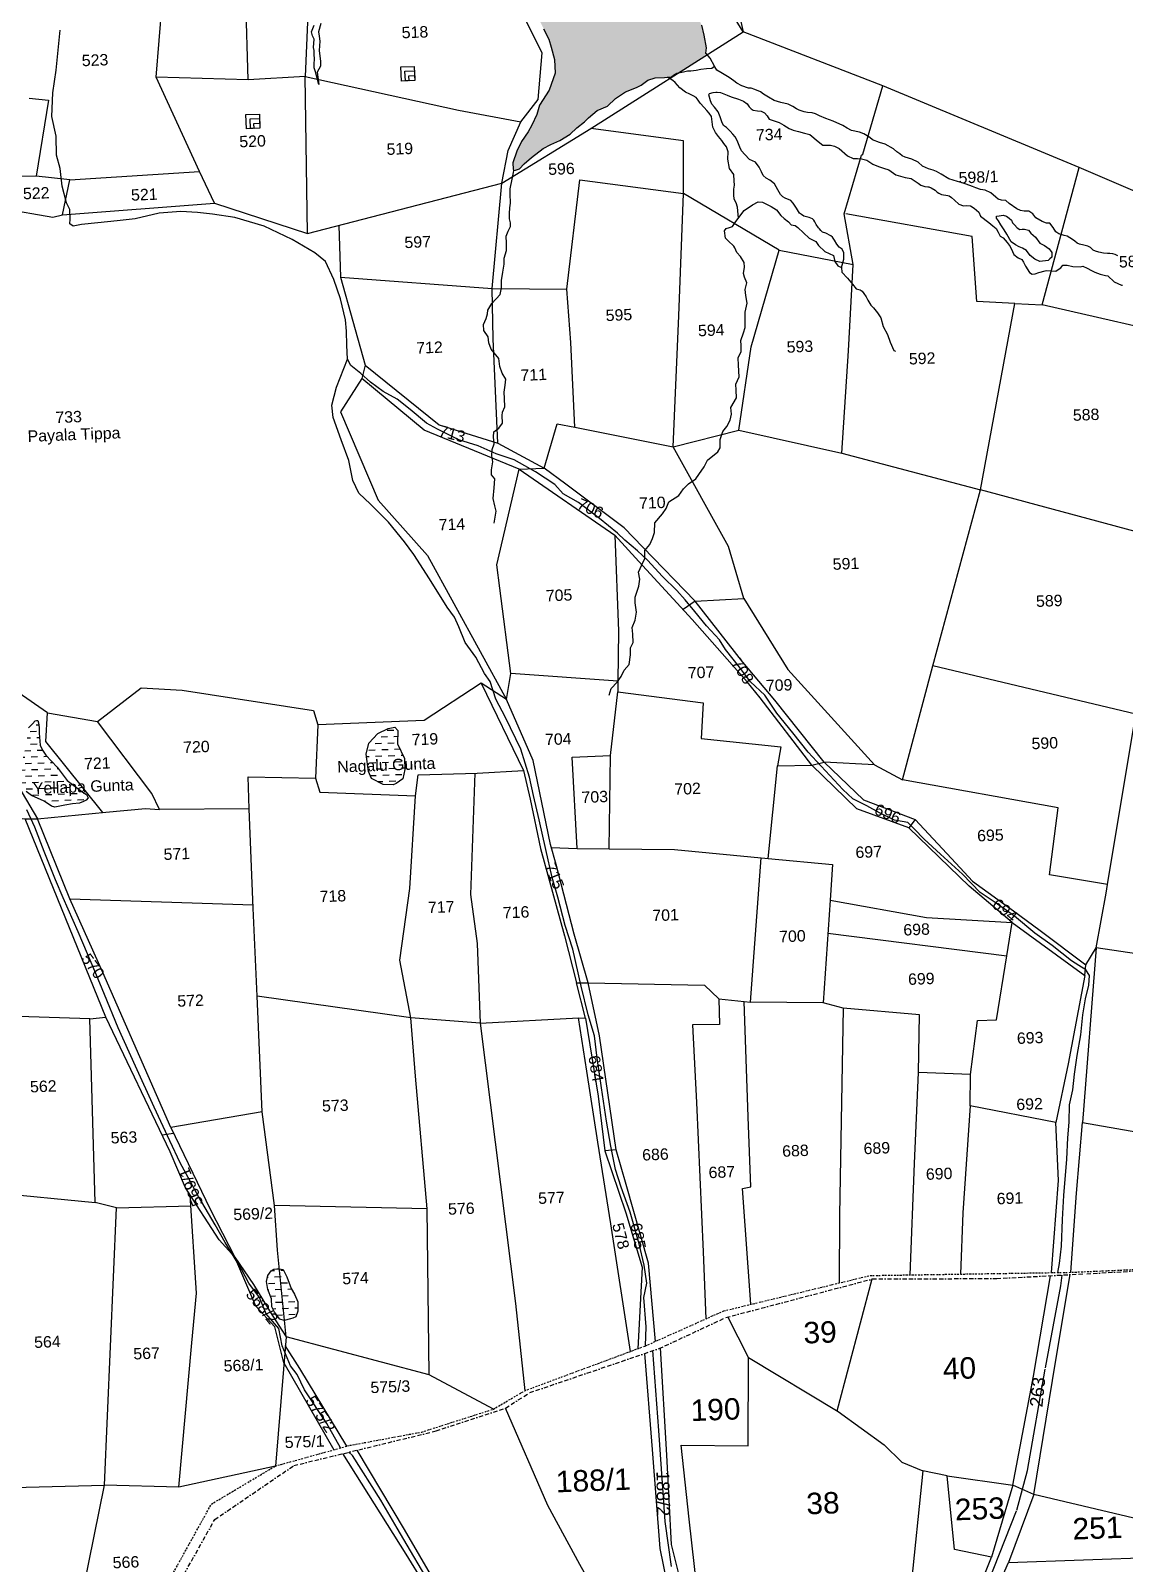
# Model space of a CAD drawing. Header units: inches. Extents: x 304037 to 460575, y 1453943 to 1639883.
# Drawn here: x 323708 to 325022, y 1600512 to 1602354 of the extents above; entities that cross this region are included whole.
import ezdxf

# ---------------------------------------------------------------- set-up
doc = ezdxf.new("R2010")
doc.units = ezdxf.units.IN
doc.header["$MEASUREMENT"] = 0
doc.linetypes.add('ACAD_ISO02W100', pattern=[15, 12, -3])
doc.linetypes.add('BORDER', pattern=[1.75, 0.5, -0.25, 0.5, -0.25, 0, -0.25])
for name, color, linetype in [('CARTTRACK', 30, 'ACAD_ISO02W100'), ('NALA', 4, 'Continuous'), ('SQUAREWELL', 5, 'Continuous'), ('SURVEY_BND', 7, 'Continuous'), ('SURVEY_NO', 7, 'Continuous'), ('VILLAGE_AREA', 1, 'Continuous'), ('WATER_BODY', 4, 'Continuous')]:
    doc.layers.add(name, color=color, linetype=linetype)
doc.layers.add('VILL_BOUNDARY', color=6, linetype='BORDER', lineweight=30)
doc.styles.get("Standard").update_dxf_attribs({"font": 'arial.ttf'})
pattern_1 = [(0, (-5095.4767, 1231.1166), (1.875, 1.875), [1.875, -1.875])]

# ---------------------------------------------------------------- blocks, each defined once
blk = doc.blocks.new('KULLURU')
at = {"layer": 'WATER_BODY'}
h = blk.add_hatch(dxfattribs=at)
h.set_pattern_fill('DASH', color=256, scale=15, style=0)
h.set_pattern_definition(pattern_1)
h.paths.add_polyline_path([(-467.47, 190.69), (-469.99, 193.89), (-473.11, 196.78), (-477.04, 198.04), (-482.94, 199.33), (-493.1, 200.4), (-503.76, 200.47), (-512.79, 200.85), (-518.96, 198.91), (-527.84, 195.79), (-533.61, 194.98), (-541.72, 193.96), (-548.24, 191.86), (-550.72, 189.22), (-551.48, 184.08), (-552.05, 179.63), (-552.2, 175.57), (-550.6, 171.3), (-547.71, 167.57), (-543.18, 164.26), (-539.54, 161.62), (-533.75, 158.8), (-528.23, 155.68), (-524.34, 153.63), (-523.63, 153.91), (-522.83, 155.05), (-522.48, 158.09), (-523.28, 161.55), (-522.56, 166.01), (-520.46, 167.22), (-513.36, 168.5), (-508.25, 169.57), (-496.67, 172.04), (-491.87, 172.95), (-486.13, 173.37), (-478.89, 172.15), (-472.11, 172), (-466.55, 172.72), (-464.19, 174.32), (-464.23, 179.03), (-465.6, 184.89)])
h.paths.add_polyline_path([(-29.76, 188.54), (-32.59, 191.33), (-34.42, 196.41), (-35.08, 205.17), (-35.59, 211.2), (-36.73, 218.18), (-39.15, 223.1), (-44.35, 227.78), (-51.82, 234.17), (-60.21, 238.21), (-66.12, 241.81), (-75.95, 248.83), (-80.3, 253.31), (-86.52, 257.84), (-93.12, 264.92), (-99.03, 273.18), (-101.21, 277.84), (-104.07, 287.65), (-105.55, 291.91), (-108.19, 293.89), (-114.42, 300.47), (-117.77, 305.57), (-124.46, 313.91), (-127.88, 316.71), (-136.17, 320.92), (-141.42, 323.14), (-146.09, 323.31), (-152.19, 324.53), (-160.78, 326.52), (-166.2, 328.61), (-174.65, 330.91), (-183.84, 332.34), (-189.61, 332.25), (-198.69, 331.13), (-210.46, 330.34), (-223.36, 326.87), (-234.85, 322.3), (-243.15, 317.08), (-249.24, 311.79), (-255.98, 304.85), (-262.07, 297.43), (-268.76, 290.22), (-275.92, 281.47), (-278.63, 275.07), (-283.32, 264.89), (-286.65, 260.87), (-292.75, 256.48), (-298.33, 253.74), (-303.97, 251.21), (-309.95, 248.46), (-311.93, 244.07), (-310.66, 239.94), (-308.39, 239), (-302.78, 237.91), (-297.02, 237.24), (-288.25, 236.3), (-283.98, 234.97), (-279.78, 234.42), (-274.88, 232.66), (-269.77, 229.04), (-268.79, 225.44), (-269.5, 220.75), (-269.58, 211.59), (-269.04, 204.77), (-268.09, 200.31), (-264.74, 194.07), (-260.38, 185.88), (-256.92, 177.58), (-254.74, 170.55), (-254.46, 166.62), (-254.57, 158.87), (-255.35, 149.08), (-257.31, 141.55), (-258.87, 136.23), (-258.87, 130.1), (-257.65, 125.25), (-253.45, 120.08), (-249.32, 117.07), (-246.02, 114.51), (-244.41, 112.5), (-243.4, 109.21), (-243.46, 101.95), (-244.8, 92.73), (-244.86, 87.82), (-244.63, 80.49), (-245.19, 74.47), (-247.48, 66.81), (-251.62, 57.92), (-257.03, 49.89), (-259.66, 44.13), (-264.41, 33.75), (-268.21, 29.05), (-269.49, 24.53), (-269.15, 20.55), (-268.09, 16.65), (-266.25, 12.8), (-264.3, 7.81), (-260.44, 1.56), (-258.55, -2.06), (-256.2, -7.66), (-254.19, -11), (-250.17, -14.63), (-239.6, -22.41), (-232.12, -28.09), (-228.44, -30.82), (-220, -38.54), (-210.62, -47.35), (-204.3, -52.33), (-197.72, -58.58), (-194.86, -60.93), (-189.73, -64.22), (-183.76, -66.79), (-180.41, -67.9), (-177.41, -67.61), (-172.65, -67.03), (-167.17, -65.82), (-162.81, -64.5), (-158.6, -62.71), (-152.67, -60.96), (-148.19, -60.13), (-144.16, -59.37), (-138.76, -57.26), (-137.11, -57.16), (-128.22, -58.74), (-125.04, -58.84), (-122.34, -58.39), (-117.38, -55.81), (-114.69, -53.16), (-112.93, -49.57), (-111.55, -45.53), (-109.97, -36.69), (-108.31, -31.32), (-105.62, -26.21), (-103.34, -23.86), (-99.27, -22.25), (-93.9, -21.28), (-92, -20.9), (-87.66, -19.35), (-81.98, -18.24), (-79.43, -17.24), (-75.36, -15.8), (-71.95, -15.42), (-66.95, -15.55), (-63.3, -15.11), (-57.28, -13.82), (-53.04, -12.09), (-50.01, -9.75), (-46.94, -5.41), (-46.6, -2.85), (-46.49, -1.02), (-47.53, 4.14), (-48.25, 7.69), (-49.46, 13.19), (-51.46, 17.11), (-55.33, 26.3), (-57.43, 39.55), (-58.36, 44.51), (-58.88, 50.34), (-60.19, 57.26), (-60.47, 62.73), (-60.81, 66.56), (-60.64, 69.24), (-60.09, 75.42), (-59.57, 78.39), (-59.71, 82.38), (-59.74, 89.18), (-59.78, 98.41), (-60.19, 100.78), (-60.81, 103.29), (-61.57, 107.15), (-61.95, 109.53), (-61.06, 112.18), (-60.19, 113.72), (-59.88, 114.75), (-57.71, 116.92), (-54.26, 118.85), (-52.2, 119.86), (-47, 121.2), (-38.97, 123.2), (-34.14, 124.27), (-32.31, 124.92), (-31.21, 126.06), (-30.28, 127.95), (-30.04, 130.73), (-29.97, 135.07), (-29.59, 138.37), (-28.75, 141.46), (-27.68, 143.21), (-24.17, 144.87), (-19.13, 146.04), (-13.86, 147.9), (-11.48, 150.05), (-10.34, 151.74), (-10, 155.9), (-10.14, 163.26), (-11.24, 168.49), (-14.45, 174.95), (-16.93, 178.57), (-20.97, 182.32), (-25.66, 185.65)])
h.paths.add_polyline_path([(406.31, 91.69), (404.44, 97.74), (401.02, 106.53), (398.77, 113.47), (397.59, 120.18), (396.63, 121.9), (391.28, 123.73), (385.11, 124.89), (375.49, 127.15), (369.69, 129.15), (363.35, 130.95), (360.36, 130.95), (357.4, 129.75), (351.72, 127.11), (346.05, 122.36), (339.28, 116.91), (330.44, 111.46), (321.61, 105.64), (315.94, 102.08), (312.63, 98.28), (309.24, 93.57), (305.11, 83.57), (302.15, 77.63), (299.19, 69.01), (297.74, 61.3), (297.74, 56.1), (298.98, 53.28), (301.83, 50.43), (303.66, 50.6), (305.64, 51.65), (308.66, 52.52), (311.21, 53.48), (314.23, 54.31), (317.19, 55.54), (319.35, 56.43), (321.08, 56.5), (323.06, 55.94), (325.15, 53.91), (326.42, 52.33), (327.34, 50.49), (328.43, 47.08), (330.28, 41.62), (332.23, 39.99), (335.1, 39.16), (336.54, 38.68), (337.7, 39.1), (340.08, 39.7), (344.42, 39.72), (350.54, 39.57), (356.82, 40.01), (359.76, 40.13), (364.12, 38.81), (369.68, 37.42), (371.98, 37.53), (375.7, 37.53), (380.56, 37.11), (385.77, 36.3), (388.57, 34.89), (389.54, 31.21), (390.31, 28.54), (392.25, 23.86), (394.73, 18.11), (396.11, 14.96), (396.79, 12.6), (397.56, 8.94), (397.62, 4.9), (396.94, 3.3), (395.7, -0.07), (392.66, -4.36), (391.79, -6.99), (390.14, -10.14), (388.99, -12.02), (386.96, -14.8), (385.43, -17.59), (384.19, -20.95), (384.19, -22.87), (384.36, -23.24), (384.83, -23.2), (386.03, -22.79), (387.46, -21.4), (389.75, -19.58), (393.24, -17.13), (395.55, -15.99), (398.24, -14.97), (401.34, -13.24), (403.38, -11.37), (405.67, -9.72), (406.93, -8.58), (409.5, -6.59), (412.67, -5.42), (415.09, -3.21), (418.05, -1.43), (421.32, -0.27), (422.77, 0.43), (424.82, 1.82), (426.99, 2.42), (429.76, 2.39), (431.73, 2.51), (432.37, 2.95), (433.41, 3.47), (433.87, 3.57), (442.5, 8.6), (442.14, 9.07), (442.35, 10.66), (441.89, 14.33), (441.32, 17.32), (439.7, 20.41), (436.14, 26.95), (431.7, 39.72), (429.09, 43.45), (427.12, 47.04), (424.47, 54.63), (422.53, 58.78), (420.73, 63.59), (419.64, 67.21), (414.77, 75.3), (413.72, 79.24), (410.93, 84.06)])
h.paths.add_polyline_path([(448.26, 299.15), (446.05, 300.58), (442.81, 302.39), (439.88, 302.62), (437.33, 301.62), (433.27, 299.81), (429.41, 297.92), (425.32, 296.53), (420.59, 293.23), (416.11, 290.15), (415.26, 288.22), (414.1, 284.24), (414.53, 280.29), (416.31, 274.93), (419.28, 269.68), (422.53, 264.05), (425.31, 256.42), (426.51, 254.68), (428.25, 253.91), (431.45, 255.63), (432.61, 257.14), (435.17, 258.82), (438.95, 260.94), (442.43, 263.84), (445.8, 267.28), (450.63, 271.52), (453.91, 273.38), (458.74, 275.46), (462.22, 277.35), (463.68, 278.39), (464.22, 280.44), (464.1, 282.98), (462.56, 285.87), (460.78, 288.14), (457.58, 290.5), (454.94, 292.06), (451.96, 293.64), (450.42, 296.18)])
h.paths.add_polyline_path([(-512.87, 184.28), (-502.33, 184.28), (-502.33, 189.53), (-512.87, 189.53)], flags=24)
h.paths.add_polyline_path([(-182.01, 116.33), (-138.32, 116.33), (-138.32, 121.47), (-182.01, 121.47)], flags=24)
h.paths.add_polyline_path([(-171.34, 124.1), (-164.69, 124.1), (-164.69, 129.22), (-171.34, 129.22)], flags=24)
h.paths.add_polyline_path([(356.36, 57.34), (387.65, 57.34), (387.65, 62.61), (356.36, 62.61)], flags=24)
h.paths.add_polyline_path([(367.53, 66.22), (376.65, 66.22), (376.65, 71.32), (367.53, 71.32)], flags=24)
h.paths.add_polyline_path([(420.03, 274.76), (452.31, 274.76), (452.31, 281.37), (420.03, 281.37)], flags=24)
h.paths.add_polyline_path([(431.01, 281.55), (440.13, 281.55), (440.13, 286.67), (431.01, 286.67)], flags=24)
h = blk.add_hatch(dxfattribs=at)
h.set_pattern_fill('DASH', color=256, scale=15, style=0)
h.set_pattern_definition(pattern_1)
h.paths.add_polyline_path([(199.96, -185.76), (199.96, -182.76), (201.19, -180.46), (201.73, -178.42), (201.03, -176.71), (200.12, -175.42), (198.51, -174.56), (195.94, -175.63), (192.4, -180.14), (190.25, -187.05), (189.93, -192.16), (190.57, -196.18), (190.09, -201.59), (190.89, -206.09), (191.86, -208.07), (193.74, -208.66), (196.2, -208.4), (197.94, -207.11), (199.01, -204.82), (198.99, -203.04), (199.21, -198.92), (199.48, -190.9), (198.83, -188.81)])
h.paths.add_polyline_path([(243.25, -193.43), (240.09, -189.72), (239.22, -188.24), (238.51, -186.76), (238.42, -183.2), (238.42, -181.57), (238.28, -180.15), (238.11, -179.5), (237.78, -179.46), (237.38, -179.52), (236.52, -180.4), (235.35, -181.54), (234.6, -185.29), (234.14, -187.5), (232.97, -191.98), (232.36, -194.5), (232.36, -196.13), (232.88, -199.11), (233.87, -200.24), (235.43, -201.48), (239.07, -203.21), (241.18, -204.82), (242.13, -205.09), (245.09, -204.65), (247.37, -204.36), (249.42, -204.21), (250.65, -203.77), (251.44, -203.48), (252.05, -202.77), (251.65, -201.77), (250.31, -200.83), (246.13, -197.45)])
h.paths.add_polyline_path([(343.85, -186.48), (343.01, -185.47), (341.05, -185.82), (337.95, -187.13), (335.22, -189.87), (334.32, -193.1), (334.74, -198.21), (335.57, -200.29), (338.97, -202.19), (341.89, -202.4), (342.77, -202.05), (344.8, -200.75), (345.51, -198.07), (345.45, -194.8), (343.61, -190.46)])
h.paths.add_polyline_path([(190.83, -196.03), (199.95, -196.03), (199.95, -190.93), (190.83, -190.93)], flags=24)
h.paths.add_polyline_path([(167.55, -200.2), (199.45, -200.2), (199.45, -194.94), (167.55, -194.94)], flags=9)
h.paths.add_polyline_path([(234.77, -203.24), (265.73, -203.24), (265.73, -196.5), (234.77, -196.5)], flags=9)
h.paths.add_polyline_path([(230.62, -193.14), (239.74, -193.14), (239.74, -188.02), (230.62, -188.02)], flags=9)
h.paths.add_polyline_path([(324.44, -200.39), (354.37, -200.39), (354.37, -193.64), (324.44, -193.64)], flags=9)
h.paths.add_polyline_path([(340.4, -195.04), (349.53, -195.04), (349.53, -189.93), (340.4, -189.93)], flags=9)
h = blk.add_hatch(dxfattribs=at)
h.set_pattern_fill('DASH', color=256, scale=15, style=0)
h.set_pattern_definition(pattern_1)
h.paths.add_polyline_path([(302.88, -343.42), (302.85, -343.41), (302.08, -343.41), (301.28, -343.49), (300.41, -343.92), (299.41, -345.2), (298.96, -347.01), (299.25, -349.37), (300.21, -352.16), (300.25, -354.5), (300.96, -356.11), (302.45, -358.2), (303.65, -358.65), (303.76, -358.63)])
h.paths.add_polyline_path([(307.01, -351.08), (306.07, -349.31), (304.95, -345.85), (303.95, -343.69), (302.88, -343.42), (303.76, -358.63), (305.61, -358.26), (306.22, -358.06), (307.14, -357.76), (307.83, -356.07), (307.87, -353.3)])
at = {"layer": 'NALA'}
for points in [[(531.69, -353.41), (532.23, -350.79), (533.01, -345.66), (533.58, -337.91), (534.28, -330.81), (535.6, -320.18), (536.14, -313.9), (536.74, -309.3), (536.97, -304.23), (538.13, -299.89), (538.77, -295.28), (539.84, -289.85), (541.13, -283.8), (541.92, -277.99), (542.94, -273.25), (544.05, -269.33), (544.37, -266.42), (543.31, -264.76), (541.32, -263.42), (539.24, -261.9), (533.69, -257.21), (528.79, -253.43), (522.97, -248.17), (517.43, -243.88), (513.21, -240.84), (508.17, -235.21), (501.98, -229.08), (497.27, -224.46), (494.53, -221.39), (492.68, -219.45), (488.8, -218.58), (484.51, -216.22), (480.86, -214.01), (476.79, -211.84), (473.98, -208.98), (470.27, -204.66), (464.17, -197.6), (459.97, -191.74), (455.43, -185.75), (452.1, -180.35), (448.04, -176.25), (444.99, -171.82), (441.05, -166.42), (439.48, -163.56), (435.74, -159.32), (432.51, -154.98), (429.78, -151.38), (427.47, -148.57), (423.44, -144.24), (419.23, -139.3), (416.37, -136.44), (412.72, -133.21), (410.69, -131), (405.59, -126.5), (399.59, -121.61), (395.11, -118.84), (392.84, -116.02), (387.24, -112.07), (381.14, -108.33), (375.93, -106.3), (370.75, -103.77), (365.07, -101.74), (358.97, -98.41), (355.8, -96.54), (351.13, -92.29), (347.48, -89.16), (343.42, -86.71), (339.82, -83.85), (337.08, -81.14), (334.17, -78.69), (333.3, -76.8), (333.3, -72.65), (333.34, -68.54), (333.2, -65.17), (331.96, -58.96), (330.2, -53.19), (327.94, -47.79), (324.93, -45.18), (318.37, -40.93), (310.38, -36.78), (301.84, -33.87), (295.33, -32.67), (290.91, -31.98), (286.02, -31.43), (279.64, -31.75), (272.48, -33.09), (267.21, -33.53), (261.52, -33.86), (256.67, -34.18), (254.23, -34.55), (253.21, -33.81), (253.39, -32.43), (253.39, -29.61), (252.47, -27.58), (251.45, -22.64), (251.04, -17.41), (250.11, -13.49), (250.21, -7.9), (249.19, -2.1), (249.74, 4.91), (250.94, 11.51), (252.61, 23.21)], [(444.62, 4.94), (444.49, 5.16), (443.32, 7.5), (442.14, 9.07), (442.14, 9.07), (442.35, 10.66), (441.89, 14.33), (441.32, 17.32)], [(394.73, 18.11), (396.11, 14.96), (396.79, 12.6), (397.56, 8.94), (397.62, 4.9), (396.94, 3.3), (395.7, -0.07), (392.66, -4.36), (391.79, -6.99), (390.14, -10.14), (388.99, -12.02), (386.96, -14.8), (385.43, -17.59), (384.19, -20.95), (384.19, -22.87), (384.36, -23.24), (384.83, -23.2), (386.03, -22.79), (387.46, -21.4), (389.75, -19.58), (393.24, -17.13), (395.55, -15.99), (398.24, -14.97), (401.34, -13.24), (403.38, -11.37), (405.67, -9.72), (406.93, -8.58), (409.5, -6.59), (412.67, -5.42), (415.09, -3.21), (418.05, -1.43), (421.32, -0.27), (422.77, 0.43), (424.82, 1.82), (426.99, 2.42), (429.76, 2.39), (429.76, 2.39), (429.76, 2.39), (431.73, 2.51), (432.37, 2.95), (433.41, 3.47), (434.33, 3.67), (435.33, 3.79), (436.53, 4.03), (437.57, 4.03), (439.1, 4.19), (440.5, 4.39), (442.14, 4.51), (443.74, 4.63), (444.49, 5.16)], [(329.3, 22.22), (328.54, 19.81), (328.67, 18.49), (328.84, 17.03), (328.48, 14.24), (328.77, 11.03), (328.71, 9.68), (327.72, 7.96), (328.05, 4.29), (327.15, 8.03), (326.89, 9.25), (326.89, 10.67), (326.99, 11.5), (327.02, 12.12), (327.02, 12.95), (327.02, 14.3), (326.86, 15.2), (327.22, 17.63), (326.69, 18.69), (326.43, 19.84), (327.32, 21.73)], [(560.91, -55.2), (560.18, -54.82), (559.43, -54.57), (558.58, -54.46), (557.86, -54.46), (556.73, -54.27), (555.34, -53.9), (554.43, -53.59), (553.71, -53.24), (553, -52.46), (552.22, -52.06), (551.07, -51.72), (549.83, -51.36), (549.07, -51), (548.4, -50.44), (547.77, -49.95), (546.28, -48.85), (545.36, -48.6), (543.79, -48.04), (543.01, -47.48), (542.25, -46.13), (541.26, -44.88), (540.31, -44.81), (539.05, -44.25), (537.28, -43.1), (536.42, -41.89), (535.28, -41.13), (533.93, -41.01), (532.85, -40.79), (531.79, -40.23), (529.57, -38.59), (528.63, -37.72), (527.33, -37.52), (526.38, -37.16), (525.73, -36.59), (524.27, -35.25), (522.7, -34.42), (521.33, -34.15), (519.91, -33.65), (519.01, -33.2), (517.17, -32.4), (516.04, -32.01), (514.67, -31.54), (513.41, -31.07), (512.17, -30.67), (509.91, -29.19), (508.54, -28.36), (507.6, -27.98), (506.22, -27.53), (504.54, -26.61), (503.3, -25.44), (501.52, -24.45), (500.47, -24.14), (499.55, -23.82), (498.67, -23.33), (497.97, -22.72), (497.19, -22.18), (496.22, -21.17), (493.76, -19.77), (492.16, -19.23), (490.14, -18.28), (489.35, -17.63), (487.64, -16.47), (486.39, -15.97), (484.09, -15.3), (482.86, -14.6), (481.6, -13.79), (478.8, -12.41), (476.64, -11.49), (474.8, -10.68), (473.7, -10.03), (472.71, -9.67), (471.38, -9.56), (470.41, -9.29), (468.88, -8.75), (468.12, -8.32), (467.11, -7.65), (465.8, -6.88), (463.63, -6.3), (461.68, -5.6), (460.01, -4.63), (458.58, -3.67), (457.74, -2.9), (456.08, -2.16), (455.02, -1.74), (454.27, -1.7), (452.34, -0.96), (450.95, -0.15), (450.05, 0.57), (448.7, 1.62), (446.34, 3.17), (445.19, 3.96), (444.62, 4.94)], [(449.83, -39.82), (449.69, -36.6), (449.34, -35.27), (448.75, -34.19), (448.75, -32.94), (448.78, -31.26), (449.03, -30.07), (449.03, -28.82), (448.99, -26.97), (447.81, -25.15), (447.44, -22.31), (447.58, -20.2), (447.16, -18.74), (446.41, -17.71), (445.8, -16.77), (444.9, -15.55), (444.11, -14.38), (443.35, -12.74), (443.07, -9.62), (442.46, -8.58), (441.75, -7.83), (441.05, -6.85), (439.92, -5.58), (439.36, -4.69), (438.8, -3.89), (437.95, -3.33), (437.01, -2.82), (435.7, -2.16), (434.1, -0.8), (432.83, 0.75), (432.08, 1.41), (430.58, 2.44)], [(479.53, -55.51), (480.34, -53.09), (480.41, -51.22), (479.96, -50.16), (479.15, -49.48), (478.5, -48.61), (477.86, -47.42), (477.28, -46.45), (476.76, -46.07), (475.33, -45.23), (474.42, -44.85), (473.9, -44.37), (473.49, -43.9), (473.26, -43.56), (472.58, -42.56), (472.22, -41.72), (471.95, -41.29), (471.59, -40.86), (470.59, -40.43), (469.09, -39.93), (468.37, -39.48), (467.87, -39.07), (467.05, -37.52), (466.12, -36.05), (465.48, -35.25), (463.76, -34.48), (463.1, -34.1), (462.42, -33.37), (461.77, -31.95), (460.84, -30.16), (459.51, -29.05), (458.47, -28.33), (457.63, -27.54), (457.11, -26.45), (456.5, -25.02), (455.48, -23.53), (453.71, -22.65), (452.42, -21.21), (451.46, -20.1), (451.01, -18.96), (450.31, -16.95), (449.79, -15.86), (449.17, -15.02), (448.43, -14.1), (447.36, -13.03), (446.52, -12.38), (446.06, -11.31), (445.63, -9.8), (445.09, -8.35), (444.11, -6.92), (443.34, -5.97), (442.96, -4.97), (442.51, -3.21), (442.78, -2.8), (443.87, -2.55), (444.59, -2.51), (445.02, -2.51), (446, -2.64), (447.9, -3.57), (449.1, -4.09), (451.26, -4.79), (452.62, -5.52), (453.66, -6.33), (454.29, -7.22), (454.84, -7.85), (455.4, -8.19), (456.67, -8.48), (457.76, -8.58), (458.74, -9.14), (459.44, -10.11), (460.01, -11.09), (462.93, -12.15), (464.26, -13), (465.73, -14.04), (466.89, -14.56), (468.45, -15.06), (470.2, -15.61), (471.81, -16.08), (474.13, -18.24), (475.51, -19.3), (477.71, -19.37), (478.93, -19.75), (480.2, -20.5), (482.61, -22.78), (484.27, -23.59), (485.49, -23.59), (486.67, -23.82), (488.21, -24.25), (489.98, -25.45), (491.59, -26.24), (493.09, -26.74), (494.58, -27.29), (496.61, -28.9), (499.28, -29.79), (500.51, -30.03), (501.01, -30.15), (502.21, -30.94), (503.07, -31.57), (503.79, -32.19), (504.99, -32.66), (505.86, -32.82), (506.2, -32.82), (506.88, -33.07), (508.02, -33.83), (508.56, -34.49), (509.04, -34.78), (509.79, -35.14), (511.69, -35.55), (512.03, -35.69), (512.73, -36.23), (513.53, -37.02), (514.73, -38.2), (516.09, -38.72), (517.15, -38.72), (518.22, -38.86), (519.26, -39.54), (520.55, -40.85), (520.99, -42.03), (523.37, -43.97), (524.51, -44.96), (525.51, -45.78), (526, -46.86), (526.57, -48.09), (527.41, -48.65), (528.5, -50.08), (529.39, -51.23), (530, -52.77), (530.38, -53.65), (531.58, -54.7), (532.7, -55.17), (533.1, -56.01), (533.62, -57.23), (534.78, -59.16), (535.53, -59.68), (536.37, -59.61), (537.52, -59.22), (539.41, -58.84), (539.75, -58.68), (542.49, -59.02), (543.24, -58.61), (544.03, -58.14), (544.66, -57.39), (545.94, -57.41), (547.53, -57.87), (549.73, -58.07), (550.54, -57.91), (551.81, -58.55), (552.97, -59.2), (553.97, -59.79), (555.49, -60.45), (557.1, -60.92), (557.73, -61.04), (559.58, -62.81), (561.62, -63.88), (561.96, -63.9)], [(374.53, -126.69), (375.27, -123.18), (374.95, -121.55), (374.48, -119.45), (374.9, -116.3), (375.28, -113.7), (374.32, -112.44), (374.39, -111.01), (374.87, -108.68), (374.58, -106.87), (374.84, -105.02), (375.43, -103.33), (375.35, -101.34), (375.5, -99.86), (377.02, -98.78), (378.09, -97.41), (378.12, -95.16), (378.23, -94.13), (378.97, -92.62), (378.97, -90.19), (378.97, -88.27), (379.38, -86.26), (379.6, -84.49), (378.61, -82.65), (378.05, -80.66), (377.76, -78.34), (376.46, -76.59), (375.61, -75.52), (375.06, -73.56), (374.95, -71.83), (373.69, -69.95), (373.66, -68.18), (374.51, -66.43), (374.99, -65.07), (375.13, -63.96), (376.39, -62.08), (378.9, -59.53), (379.38, -57.61), (379.45, -55.44), (379.93, -52.97), (380.41, -50.7), (380.49, -48.93), (381.26, -46.64), (381.34, -44.47), (381.34, -42.4), (382.04, -41.05), (382.77, -39.62), (382.74, -38.62), (382.55, -37.4), (382.55, -35.82), (382.74, -34.16), (383, -32.76), (383.03, -30.09), (383.11, -28.61), (383.81, -25.74), (384.21, -23.78), (384.36, -23.24)], [(406.41, -178.56), (407.03, -176.64), (408.84, -174.79), (410.11, -173.17), (411.05, -171.39), (412.65, -169.78), (413.09, -166.93), (413.18, -164.87), (414, -163.35), (414.07, -160.86), (413.94, -158.96), (414.87, -156.77), (415.35, -154.43), (415.08, -151.7), (415.1, -150.03), (416.36, -146.86), (416.73, -144.78), (416.45, -142.77), (417.44, -140.65), (418.44, -138.8), (418.55, -136.46), (420.02, -134.7), (420.91, -132.95), (421.55, -131.24), (421.82, -128.39), (424.16, -125.89), (425.3, -124.36), (426.12, -122.37), (429.1, -120.68), (430.63, -118.78), (432.16, -117.34), (434.36, -115.99), (435.23, -114.75), (436.96, -112.56), (438.01, -110.62), (441.13, -108.25), (441.82, -107.11), (441.95, -104.69), (442.8, -102.36), (444.08, -100.88), (445.13, -99.13), (445.5, -97.39), (445.45, -95.43), (447.21, -92.65), (447.17, -90.39), (447.17, -88.55), (448.27, -86.48), (448.2, -83.01), (448.2, -80.86), (449.11, -79.02), (449.14, -77.31), (449.11, -75.76), (450.03, -73.61), (450.51, -72.08), (450.6, -69.81), (450.72, -67.5), (451.4, -64.95), (451.08, -62.67), (451.01, -60.85), (451.56, -58.88), (450.92, -57.22), (450.65, -56.14), (451.06, -54.3), (450.97, -52.88), (449.96, -51.13), (448.98, -49.92), (448.41, -48.48), (448.15, -48), (446.55, -46.38), (445.79, -45.54), (445.63, -43.37), (446.11, -42.69), (447.1, -42.48), (448.03, -42.16), (449.02, -40.81), (451.65, -37.59), (454.09, -36.01), (455.81, -35.24), (457.04, -35.4), (459.62, -36.81), (461.13, -37.82), (462.3, -39.51), (463.26, -40.42), (464.52, -41.42), (465.25, -42.36), (466.41, -42.59), (467.17, -43.27), (470.4, -46.48), (472.3, -47.57), (473.08, -48.74), (474.89, -50.58), (476.08, -51.24), (477.31, -51.92), (477.7, -53.66), (478.5, -54.98), (479.53, -55.51), (479.56, -56.91), (481.2, -58.74), (482.64, -60.52), (483.61, -61.9), (484.82, -62.29), (485.41, -62.7), (485.82, -63.36), (486.51, -64.39), (486.94, -65.39), (487.72, -66.92), (488.52, -67.75), (489.64, -69.23), (490.51, -70.75), (491.15, -73.35), (492.29, -75.68), (492.98, -78), (493.96, -80.49), (494.51, -80.76)], [(540.36, -55.82), (537.95, -56.02), (536.45, -55.26), (535.19, -54.16), (534.14, -52.66), (532.99, -51.91), (532.03, -51.41), (530.93, -50.81), (529.73, -49.91), (528.52, -47.6), (527.82, -46.25), (526.92, -44.8), (526.22, -43.59), (525.71, -42.74), (525.71, -42.19), (526.53, -42.11), (527.67, -41.97), (528.67, -42.3), (529.45, -42.91), (530.06, -43.52), (530.36, -44.33), (530.89, -44.94), (531.62, -45.88), (532.42, -46.38), (533.14, -46.33), (533.81, -46.33), (534.95, -46.63), (535.65, -47.58), (536.9, -48.8), (538.09, -50.66), (539.45, -51.33), (540.83, -52.34), (541.52, -53.45), (541.52, -54.12), (541.47, -54.9), (540.91, -55.31), (540.36, -55.82)], [(409.61, -370.24), (410.05, -364.7), (409.7, -356.02), (410.74, -351.87), (410.11, -346.54), (408.87, -340.21), (406.58, -330.8), (404.23, -323.33), (402.77, -318.02), (401.66, -311.17), (400.76, -303.75), (399.65, -293.93), (398.68, -285.1), (398.2, -278.53), (396.53, -272.31), (394.8, -263.82), (392.79, -252.82), (390.85, -245.74), (388.98, -237.3), (387.53, -231.53), (386, -223.23), (384.41, -214.41), (383.02, -207.21), (382.05, -201.79), (379.76, -193.41), (375.68, -183.94), (373.05, -178.4), (371.51, -173.15), (369.99, -170.8), (367.63, -165.88), (364.66, -161.39), (362.92, -156.75), (361.82, -153.85), (359.81, -150.8), (354.88, -142.33), (350.58, -134.99), (347.95, -131.12), (343.52, -125.17), (338.45, -119.72), (335.06, -116.33), (333.53, -112.52), (332.56, -106.57), (330.48, -100.45), (328.47, -93.74), (328.2, -90.14), (329.79, -84.88), (333.3, -76.8)], [(318.74, -396.77), (315.02, -389.47), (308.9, -379.24), (306.91, -374.71), (304.99, -372.04), (302.81, -366.06), (301.99, -360.95), (298.47, -356.52), (296.67, -351.61), (293.73, -347.32), (291.75, -343.12), (287.26, -335.1), (284.46, -329.75), (279.92, -321.27), (274.94, -311.16), (272.14, -304.51), (267.94, -294.44), (262.87, -282.15), (258.23, -270.69), (254.56, -260.81), (252.29, -254.5), (247.56, -242.07), (243.55, -231.9), (241.52, -226.46), (238.53, -218.07), (236.07, -210.8), (233.89, -205.55)]]:
    blk.add_lwpolyline(points, dxfattribs=at)
at = {"layer": 'SQUAREWELL'}
for points in [[(352.35, 8.52), (356.28, 8.52), (356.28, 4.32), (352.35, 4.32)], [(353.5, 7.18), (356.28, 7.18), (356.28, 4.32), (353.5, 4.32)], [(354.61, 5.82), (356.28, 5.82), (356.28, 4.32), (354.61, 4.32)], [(306.26, -3.72), (310.2, -3.72), (310.2, -7.92), (306.26, -7.92)], [(307.42, -5.06), (310.2, -5.06), (310.2, -7.92), (307.42, -7.92)], [(308.52, -6.42), (310.2, -6.42), (310.2, -7.92), (308.52, -7.92)]]:
    blk.add_lwpolyline(points, close=True, dxfattribs=at)
at = {"layer": 'SURVEY_BND'}
for points in [[(414.84, 191.36), (428.13, 131.66), (434.92, 101.93), (441.55, 73.73), (447.16, 47.83), (453.34, 14.92), (437.68, 42.92), (426.23, 60.37), (418.15, 74.88), (406.21, 103.26), (396.73, 125.18), (422.21, 127.21), (418.84, 157.89), (414.84, 191.36)], [(307.31, 6.48), (307.56, 30.12), (313.02, 34.75), (314.39, 52.24), (297.11, 48.6)], [(319.65, 53.34), (324.12, 52.88), (329.3, 34.69), (325.97, 29.71), (324.09, 6.82)], [(253.74, -20.94), (292, -19.94), (280.32, 8.31), (282.93, 29.83), (297.11, 48.6)], [(324.09, 6.82), (368.83, -4.88), (386.99, -8.99), (392.29, -2.63), (393.99, 11.01), (383.06, 35.15), (371.12, 36.29), (329.3, 34.69)], [(380.65, -26.86), (407.48, -11.81), (453.34, 14.92)], [(461.4, -49.72), (482.98, -54.72), (480.99, -39.77), (486.73, -22.71), (487.12, -22.39), (493.8, -2.6), (453.34, 14.92)], [(295.98, -29.4), (322.98, -39.38), (324.09, 6.82), (307.31, 6.48), (280.32, 8.31)], [(242.72, 3.62), (248.38, 2.73), (243.9, -19.43), (237.74, -19.29), (233.82, -28.55), (202.95, -23.59), (203.51, -18.58)], [(530.09, -68.09), (538.12, -68.77), (550.52, -28.83), (493.8, -2.6)], [(322.98, -39.38), (380.65, -26.86), (382.97, -17.27), (386.99, -8.99)], [(376.59, -57.71), (398.59, -58.76), (403.64, -26.75), (434.01, -31.9), (434.6, -16.44), (407.48, -11.81)], [(233.82, -28.55), (248.36, -31.68), (251.14, -31.12), (253.74, -20.94), (243.9, -19.43)], [(251.14, -31.12), (295.98, -29.4), (292, -19.94)], [(332.25, -37.37), (332.14, -52.64), (376.59, -57.71), (380.65, -26.86)], [(583.06, -80.95), (586.07, -69.63), (589.46, -47.27), (550.52, -28.83)], [(399.33, -99.38), (428.01, -106.28), (431.16, -67.88), (434.01, -31.9)], [(428.01, -106.28), (447.49, -102.14), (452.11, -77.79), (461.4, -49.72), (434.01, -31.9)], [(477.55, -110.04), (517.84, -122.43), (530.09, -68.09), (518.99, -67.06), (518.3, -47.91), (481.47, -39.77)], [(332.14, -52.64), (338.44, -78.76), (359.54, -97.1), (376.58, -103.17), (376.32, -72.44), (376.59, -57.71)], [(447.49, -102.14), (477.55, -110.04), (480.65, -80.09), (482.98, -54.72)], [(376.58, -103.17), (389.85, -111.08), (394.18, -98.18), (399.33, -99.38), (399.12, -74.42), (398.59, -58.76)], [(570.42, -138.82), (583.06, -80.95), (538.12, -68.77)], [(338.44, -78.76), (337.3, -82.61), (330.63, -92.16), (340.68, -118.54), (354.56, -135.38), (376.1, -178.66), (377.71, -171.02), (375.5, -145.81), (374.82, -138.91), (382.47, -111.06), (355.01, -98.51), (337.3, -82.61)], [(432.75, -151.9), (447.04, -151.64), (443.13, -136.26), (428.01, -106.28)], [(382.47, -111.06), (409.83, -131.58), (409.83, -159.86), (409.04, -174.53), (377.71, -171.02)], [(382.47, -111.06), (389.85, -111.08)], [(432.75, -151.9), (417.97, -135.41), (412.73, -129.57), (396.06, -116.04), (389.85, -111.08)], [(483.56, -202.08), (491.62, -206.82), (501.81, -173.59), (517.84, -122.43)], [(561, -190.19), (570.42, -138.82), (517.84, -122.43)], [(409.04, -174.53), (408.96, -177.7), (433.91, -181.9), (432.94, -192.33), (456.2, -195.74), (455.08, -201.21), (465.14, -201.5), (450.73, -181.09), (447.13, -176.19), (431.68, -157.25), (416.58, -139.57), (409.83, -131.58)], [(465.14, -201.5), (468.78, -200.76), (454.97, -181.96), (446.08, -170.41), (432.75, -151.9), (429.08, -154.2)], [(447.04, -151.64), (459.18, -173.02), (483.56, -202.08), (468.78, -200.76)], [(201.73, -191.75), (202.73, -172.08), (208.23, -169.78), (225.41, -165.57), (225.08, -186.64), (236.94, -208.39)], [(241.06, -177.32), (225.41, -165.57)], [(299.29, -207.86), (272.91, -207.04), (270.8, -202.19), (255.65, -180.48), (268.9, -171.02), (280.88, -172.18), (319.31, -179.65), (320.36, -183.89)], [(368.91, -173.6), (351.71, -183.89), (320.36, -183.89), (319.11, -199.59), (320.26, -203.8), (348.26, -205.91), (349.31, -199.78), (366.67, -199.97), (380.37, -199.71)], [(376.1, -178.66), (368.91, -173.6), (380.37, -199.71), (381.95, -208.24), (384.39, -222.88), (390.46, -248.83), (393.45, -262.73), (396.86, -262.89), (393.39, -248.41), (388.84, -227.76), (387.38, -221.81), (383.31, -196.87), (376.1, -178.66)], [(550.69, -239.94), (561, -190.19), (501.81, -173.59)], [(256.2, -207.23), (240.29, -185.76), (241.06, -177.32), (255.65, -180.48)], [(387.6, -222.7), (395.25, -223.22), (394.76, -196.36), (406.1, -196.3), (408.96, -177.7)], [(344.4, -271.13), (299.51, -263.02), (299.34, -237.13), (299.29, -207.86), (299.29, -198.39), (319.11, -199.59)], [(395.25, -223.22), (404.65, -223.75), (406.1, -196.3)], [(366.01, -199.97), (363.35, -235.52), (364.73, -250.06), (364.67, -273.48), (393.67, -273.04)], [(404.65, -223.75), (423.86, -224.65), (451.23, -228.43), (455.08, -201.21)], [(451.23, -228.43), (470.11, -230.88), (468.97, -241.3), (497.15, -247.53), (522.25, -249.97), (509.98, -238.78), (492.89, -221.02), (477.89, -214.8), (465.14, -201.5)], [(468.78, -200.76), (479.98, -212.28), (494.92, -218.57), (492.89, -221.02)], [(250.02, -267.73), (205.2, -264.56), (207.25, -250.29), (188.92, -247.42), (192.63, -209.84), (199.82, -211.03), (200.68, -203.14), (233.25, -208.26)], [(245.55, -232.24), (236.94, -208.39), (257.05, -207.17), (268.83, -206.61), (272.91, -207.04)], [(364.67, -273.48), (344.4, -271.13), (341.84, -254.06), (345.59, -233.15), (348.26, -205.91)], [(494.92, -218.57), (506.33, -231.95), (511.03, -237.39), (522.75, -246.55), (530.32, -252.71), (543.42, -263.25), (546.65, -258.41), (550.22, -242.47), (550.69, -239.94), (533.76, -236.42), (537.06, -216.85), (491.62, -206.82)], [(254.7, -267.42), (233.25, -208.26), (236.94, -208.39)], [(599.81, -211.38), (590, -265.4), (575.44, -263.85), (546.65, -258.41)], [(396.86, -262.89), (431.1, -264.94), (435.11, -269.11), (444.4, -270.4), (449.19, -228.15)], [(299.62, -297.08), (272.61, -300.65), (254.36, -254.25), (245.55, -232.24), (299.33, -236.16)], [(468.97, -241.3), (465.74, -271.47), (444.4, -270.4)], [(467.93, -251.02), (520.29, -259.69), (522.25, -249.97)], [(522.25, -249.97), (542.99, -266.45), (543.42, -263.25)], [(542.99, -266.45), (537.1, -292.19), (532.78, -309.33), (507.75, -303.44), (508.25, -294.17), (510.89, -278.4), (516.47, -278.4), (520.29, -259.69)], [(546.65, -258.41), (540.64, -309.55), (596.24, -321.57), (590, -265.4)], [(205.2, -264.56), (204.42, -283.2), (222.03, -287.07), (219.45, -317.66), (249.46, -321.79)], [(346.99, -327.42), (302.15, -324.75), (299.62, -297.08), (299.51, -263.02)], [(395.75, -273.28), (393.45, -262.73)], [(403.22, -312.26), (399.65, -278.57), (396.86, -262.89)], [(255.67, -323.65), (249.46, -321.79), (250.02, -267.73), (254.7, -267.42)], [(303.12, -371.1), (300.88, -360.45), (295.5, -354.07), (289.95, -339.45), (285.5, -334.19), (276.16, -318.48), (272.12, -307.74), (254.7, -267.42)], [(435.11, -269.11), (435.03, -276.58), (427.14, -276.4), (427.34, -299.34), (427.61, -343.24), (427.64, -363.01)], [(441.06, -359.24), (439.88, -325.08), (442.39, -324.73), (442.39, -304.13), (442.54, -270.14)], [(364.16, -387.11), (345.72, -376.28), (346.99, -327.42), (345.09, -288.35), (344.4, -271.13)], [(364.67, -273.48), (371.89, -356.33), (373.58, -382.05)], [(405.1, -371.72), (400.85, -334.03), (397.94, -309.78), (395.46, -288.86), (393.67, -273.04), (395.75, -273.28), (398.52, -296.32), (399.93, -312.41)], [(508.25, -294.17), (492.93, -293.02), (493.94, -276.08), (471.58, -273.21), (465.74, -271.47)], [(471.58, -273.21), (468.09, -334.04), (467.22, -353.98)], [(488.21, -352.41), (490.77, -319.75), (492.93, -293.02)], [(272.61, -300.65), (283.25, -325.1), (289.95, -339.45), (295.04, -347.69), (300.2, -356.95), (304.04, -363.5), (302.55, -337.86), (302.15, -324.75)], [(269.94, -302.7), (273.33, -302.31)], [(507.75, -303.44), (504.4, -334.8), (503.03, -352.75)], [(529.79, -353.37), (532.85, -326.36), (532.78, -309.33)], [(535.45, -353.49), (538.07, -330.33), (540.64, -309.55)], [(412.58, -369.05), (411.47, -345.96), (405.74, -322.58), (403.22, -312.26), (399.93, -312.41), (405.31, -330.91), (409.48, -347.07), (407.29, -371)], [(219.45, -317.66), (214.33, -365.17), (213.63, -375.36), (210.47, -404.47), (249.01, -404.97)], [(270.8, -406.42), (249.01, -404.97), (255.67, -323.65), (277.58, -323.88)], [(299.43, -401.33), (270.8, -406.42), (276.28, -364.21), (278.23, -349.63), (277.5, -320.74)], [(304.04, -363.5), (299.43, -401.33)], [(345.72, -376.28), (304.04, -363.5)], [(320.7, -396.31), (307.75, -372.96), (303.73, -366.06)], [(303.12, -371.1), (316.81, -397.22)], [(210.47, -404.47), (206.61, -432.42), (203.58, -459.42), (219.78, -462.44), (234.53, -464.55), (249.01, -404.97)]]:
    blk.add_lwpolyline(points, dxfattribs=at)
at = {"layer": 'VILL_BOUNDARY'}
blk.add_lwpolyline([(263.72, -439.02), (280.19, -411.79), (299.43, -401.33), (321.58, -396.1), (342.87, -393.01), (364.16, -387.11), (373.58, -382.05), (409.61, -370.24), (433.04, -360.85), (476.41, -352.14), (534.99, -353.49), (591.75, -353.19), (602.4, -317.21), (613.35, -279.45), (622.36, -246.71), (633.21, -208.36), (643.77, -172.15), (655.78, -136.81), (667.49, -103), (673.5, -85.92), (702.53, -73.45), (737.82, -69.96), (796.48, -33.92), (786.87, 7.34)], dxfattribs=at)
at = {"layer": 'WATER_BODY'}
blk.add_lwpolyline([(235.35, -181.54), (236.52, -180.4), (237.38, -179.52), (237.78, -179.46), (238.11, -179.5), (238.28, -180.15), (238.42, -181.57), (238.42, -183.2), (238.51, -186.76), (239.22, -188.24), (240.09, -189.72), (243.25, -193.43), (246.13, -197.45), (250.31, -200.83), (251.65, -201.77), (252.05, -202.77), (251.44, -203.48), (250.65, -203.77), (249.42, -204.21), (247.37, -204.36), (245.09, -204.65), (242.13, -205.09), (241.18, -204.82), (239.07, -203.21), (235.43, -201.48), (233.87, -200.24)], dxfattribs=at)
for points in [[(341.89, -202.4), (338.97, -202.19), (335.57, -200.29), (334.74, -198.21), (334.32, -193.1), (335.22, -189.87), (337.95, -187.13), (341.05, -185.82), (343.01, -185.47), (343.85, -186.48), (343.61, -190.46), (345.45, -194.8), (345.51, -198.07), (344.8, -200.75), (342.77, -202.05)], [(305.61, -358.26), (303.65, -358.65), (302.45, -358.2), (300.96, -356.11), (300.25, -354.5), (300.21, -352.16), (299.25, -349.37), (298.96, -347.01), (299.41, -345.2), (300.41, -343.92), (301.28, -343.49), (302.08, -343.41), (302.85, -343.41), (303.95, -343.69), (304.95, -345.85), (306.07, -349.31), (307.01, -351.08), (307.87, -353.3), (307.83, -356.07), (307.14, -357.76), (306.22, -358.06)]]:
    blk.add_lwpolyline(points, close=True, dxfattribs=at)
at = {"layer": 'SURVEY_NO'}
for s, height, p in [('518', 3.35, (352.98, 16.89)), ('523', 3.35, (258.62, 12.35)), ('520', 3.35, (304, -13.3)), ('519', 3.35, (347.18, -17.21)), ('734', 3.35, (455.92, -17.26)), ('596', 3.35, (394.46, -24.95)), ('522', 3.35, (239.8, -26.09)), ('521', 3.35, (271.57, -27.74)), ('598/1', 3.35, (515.01, -32.16)), ('597', 3.35, (351.38, -44.82)), ('587', 3.35, (561.15, -58.71)), ('595', 3.35, (409.69, -68.57)), ('594', 3.35, (436.66, -74.1)), ('712', 3.35, (353.64, -75.97)), ('593', 3.35, (462.53, -79.94)), ('711', 3.35, (383.95, -85.18)), ('592', 3.35, (498.32, -84.81)), ('733', 3.35, (246.77, -92.25)), ('Payala Tippa', 3.3504, (238.4, -97.46)), ('588', 3.35, (545.87, -103.24)), ('710', 3.35, (417.35, -124.15)), ('714', 3.35, (358.2, -128.2)), ('591', 3.35, (473.58, -144.29)), ('705', 3.35, (388.88, -150.28)), ('589', 3.35, (532.91, -157.52)), ('707', 3.35, (429.74, -174.58)), ('709', 3.35, (452.53, -179.22)), ('720', 3.35, (280.55, -190.69)), ('719', 3.35, (347.81, -191.06)), ('704', 3.35, (387, -192.54)), ('721', 3.35, (251.24, -194.38)), ('Yellapa Gunta', 3.3504, (235.9, -201.06)), ('Nagalu Gunta', 3.3504, (325.63, -198.2)), ('590', 3.35, (529.96, -199.3)), ('703', 3.35, (397.07, -209.96)), ('702', 3.35, (424.44, -208.62)), ('571', 3.35, (273.56, -221.92)), ('695', 3.35, (512.92, -225.78)), ('697', 3.35, (476.96, -229.27)), ('718', 3.35, (318.95, -236.13)), ('717', 3.35, (350.67, -240.58)), ('716', 3.35, (372.62, -242.98)), ('701', 3.35, (416.53, -245.52)), ('700', 3.35, (453.57, -253.16)), ('698', 3.35, (490.15, -252.61)), ('572', 3.35, (275.92, -265.21)), ('699', 3.35, (490.97, -267.17)), ('693', 3.35, (522.29, -285.78)), ('562', 3.35, (231.66, -288.73)), ('573', 3.35, (317.27, -297.73)), ('563', 3.35, (254.79, -304.66)), ('692', 3.35, (521.36, -305.23)), ('686', 3.35, (410.8, -315.76)), ('688', 3.35, (452, -316.26)), ('689', 3.35, (475.96, -316.43)), ('687', 3.35, (430.13, -321.7)), ('577', 3.35, (379.73, -327.31)), ('690', 3.35, (493.98, -324.68)), ('569/2', 3.35, (289.94, -328.61)), ('576', 3.35, (353.13, -329.46)), ('691', 3.35, (514.51, -332.69)), ('574', 3.35, (321.23, -348.71)), ('564', 3.35, (229.94, -363.89)), ('567', 3.35, (258.96, -368.41)), ('568/1', 3.35, (285.37, -373.02)), ('575/3', 3.35, (328.28, -381.01)), ('575/1', 3.35, (302.46, -396.19)), ('566', 3.35, (250.51, -429.57))]:
    blk.add_text(s, height=height, dxfattribs=at).set_placement(p)
for s, rotation, p in [('713', 342.9978, (358.97, -100.38)), ('706', 333.4612, (398.78, -123.19)), ('708', 301.2139, (442.4, -170.58)), ('696', 334.3157, (482.65, -216.38)), ('715', 289.3104, (385.38, -227.96)), ('694', 318.6849, (516.22, -244.98)), ('570', 304.3173, (247.95, -250.02)), ('684', 277.232, (396.11, -284.51)), ('569/1', 109.6749, (281.33, -323.33)), ('578', 282.1084, (401.16, -334.21)), ('685', 277.6753, (406.55, -334.23)), ('568/2', 307.1784, (292.5, -350.63)), ('575/2', 300.993, (308.87, -382.42))]:
    blk.add_text(s, height=3.35, rotation=rotation, dxfattribs=at).set_placement(p)
blk = doc.blocks.new('MADANAGARIAPALLE')
at = {"layer": 'CARTTRACK'}
for points in [[(-112.25, -112.84), (-107.49, -110.97), (-99.6, -107.09), (-93.45, -103.99), (-87.24, -92.03), (-82.98, -82.37), (-78.13, -71.31), (-76.72, -66.74), (-74.16, -54.86), (-72.02, -45.34), (-71.83, -44.11)], [(-118.59, -76.37), (-119.12, -71.09), (-119.49, -60.46), (-119.82, -51.14)], [(-114.39, -102.34), (-122.38, -103.2), (-123.67, -102.72), (-127.68, -99.26), (-135.28, -92.56), (-139.26, -88.42), (-143.17, -83.2), (-146.28, -78.33), (-150.41, -70.71), (-152.19, -67.39), (-155.3, -62.06), (-155.71, -61.65)]]:
    blk.add_lwpolyline(points, dxfattribs=at)
at = {"layer": 'SURVEY_BND'}
for points in [[(-98.63, -58.94), (-93.96, -43.74)], [(-78.47, -68.38), (-75.6, -55.76), (-73.17, -44.13)], [(-76.06, -69.55), (-72.96, -54.21), (-70.9, -44.09)], [(-116.4, -83.68), (-115.47, -82.37), (-116.35, -70.95), (-116.95, -62.27), (-109.13, -62.65), (-108.72, -52.35), (-110.95, -47.54)], [(-121.3, -91.27), (-117.95, -85.53), (-119.84, -74.22), (-120.3, -62.65), (-120.79, -51.43)], [(-117.95, -85.53), (-116.4, -83.68), (-118.49, -73.82), (-118.67, -63.36), (-118.95, -50.86)], [(-108.72, -52.35), (-98.49, -59.03), (-93.28, -63.1), (-91.31, -65.22), (-88.9, -66.33), (-90.84, -80.26), (-91.85, -89.13), (-95.17, -89.82), (-93.82, -79.22), (-105.68, -81.1), (-115.47, -82.37)], [(-126, -99.56), (-121.3, -91.27), (-129.28, -75.75), (-132.74, -68.74), (-137.24, -57.19)], [(-137.68, -91.88), (-143.66, -84.03), (-149.45, -73.78), (-156.4, -61.79)], [(-126, -99.56), (-129.34, -96.63), (-135.89, -91.15), (-141.64, -84), (-144.26, -80.77), (-149.56, -70.91), (-154.71, -61.45)], [(-87.44, -90.3), (-83.18, -81.01), (-81.26, -76.67), (-85.55, -75.63), (-86.1, -67.01), (-88.9, -66.33)], [(-86.1, -67.01), (-78.47, -68.38), (-81.26, -76.67)], [(-61.53, -73.09), (-63.2, -73.1), (-76.06, -69.55), (-79.32, -77.36)], [(-76.06, -69.55), (-78.47, -68.38)], [(-85.78, -91.23), (-81.17, -81.17), (-79.32, -77.36), (-61.83, -77.41), (-61.53, -73.09), (-57.86, -73.86), (-57.65, -82.98), (-57.66, -83.36)]]:
    blk.add_lwpolyline(points, dxfattribs=at)
at = {"layer": 'VILL_BOUNDARY'}
blk.add_lwpolyline([(-176.74, -77.29), (-171.61, -68.92), (-162.17, -62.97), (-145.44, -59.56), (-137.24, -57.19), (-134.35, -55.5), (-119.09, -50.92), (-111.18, -47.59), (-93.96, -43.74), (-79.46, -44.22), (-68.95, -44.06), (-48.49, -43.66), (-44.37, -31.87), (-41.74, -20.52), (-38.78, -8.88), (-34.67, 6.53), (-30.3, 21.37), (-26, 36.58), (-21.19, 50.84), (-17.21, 62.33), (-5.98, 67.78), (5.51, 57.02)], dxfattribs=at)
blk.add_lwpolyline([(-176.74, -77.29), (-171.61, -68.92), (-162.17, -62.97), (-145.44, -59.56), (-137.24, -57.19), (-134.35, -55.5), (-119.09, -50.92), (-111.18, -47.59), (-93.96, -43.74), (-79.46, -44.22), (-68.95, -44.06), (-48.49, -43.66), (-44.37, -31.87), (-41.74, -20.52), (-38.78, -8.88), (-34.67, 6.53), (-30.3, 21.37), (-26, 36.58), (-21.19, 50.84), (-17.21, 62.33), (-5.98, 67.78), (5.51, 57.02)], dxfattribs=at)
at = {"layer": 'SURVEY_NO'}
for s, p in [('39', (-102.21, -50.97)), ('40', (-86.13, -55.77)), ('190', (-115.7, -59.52)), ('188/1', (-131.71, -67.24)), ('38', (-102.62, -70.89)), ('253', (-85.33, -72.23)), ('251', (-71.71, -74.98))]:
    blk.add_text(s, height=2.5, dxfattribs=at).set_placement(p)
for s, rotation, p in [('263', 82.2281, (-74.69, -59.46)), ('188/2', 268.7263, (-119.94, -65.21))]:
    blk.add_text(s, height=1.5, rotation=rotation, dxfattribs=at).set_placement(p)

msp = doc.modelspace()

# ---------------------------------------------------------------- block references
at = {"xscale": 4.08566660901875, "yscale": 4.085666608953034, "zscale": 4.085666609008822, "rotation": 2.230494101978846}
msp.add_blockref('KULLURU', (322715.7, 1602219.6), dxfattribs=at)
at = {"layer": 'VILLAGE_AREA', "xscale": 10.30774339438015, "yscale": 10.30774339435447, "zscale": 10.30774339435233, "rotation": 2.131579333032909}
msp.add_blockref('MADANAGARIAPALLE', (325670.4, 1601340.1), dxfattribs=at)

doc.saveas('drawing.dxf')
